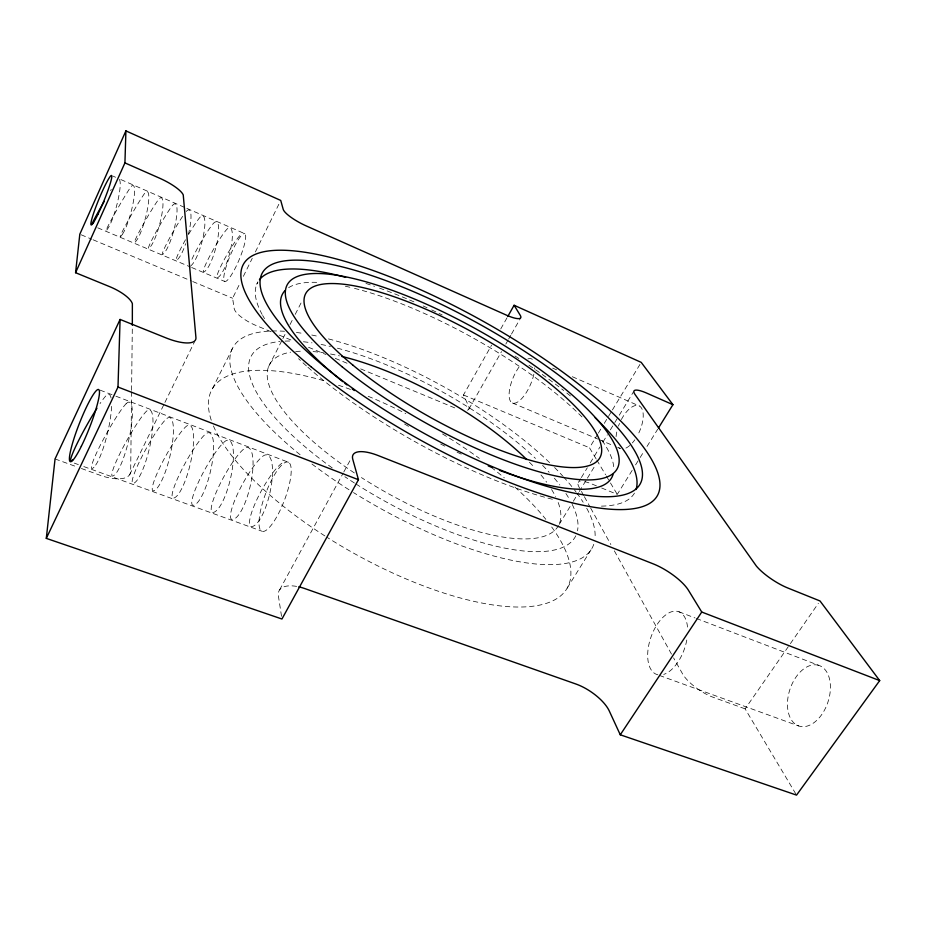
<?xml version="1.0" encoding="UTF-8"?>
<svg xmlns="http://www.w3.org/2000/svg" width="926" height="926" viewBox="0 0 926 926"><rect width="100%" height="100%" fill="white"/><g stroke="black" fill="none" stroke-linecap="round" stroke-linejoin="round"><path stroke-width="0.69" stroke-dasharray="4.63 3.47" d="M131.585 391.791L130.682 471.322A32.422 13.797 24.1 0 1 100.054 475.246L78.872 467.584M131.596 390.344L132.314 326.704M129.628 474.772L164.377 403.551M164.932 402.428L194.553 341.706M271.121 331.763L256.421 325.663A22.803 7.003 26.7 0 1 234.185 308.532L232.6 298.23L239.568 284.085M243.364 276.353L252.231 258.342M255.402 251.907L278.83 204.287M256.745 284.27L257.914 281.921A215.874 62.459 29.2 0 0 262.093 314.4M212.424 388.688L233.34 346.729M268.598 366.592L282.245 339.842M282.893 338.569L286.134 332.191M290.035 324.551L292.778 319.169M295.232 314.354L302.385 300.348M279.617 589.885L343.083 473.267M343.777 472.005L350.676 459.319M467.399 410.195A21.472 6.378 29.3 0 0 468.649 406.213L463.463 394.974L491.602 345.132M500.746 328.938L507.066 317.722M468.857 409.118L501.545 351.567M505.816 344.067L507.946 340.305M508.652 339.055L510.782 335.305M511.499 334.055L520.736 317.792M596.078 458.821L589.492 447.779L597.617 434.363M598.358 433.136L601.321 428.252M604.273 423.379L611.658 411.179M612.399 409.952L641.209 362.367M578.38 482.434L580.614 478.777M581.354 477.55L587.304 467.769M590.279 462.884L599.944 446.992M602.907 442.096L607.375 434.769M610.35 429.872L614.065 423.761M614.806 422.545L618.522 416.434M619.262 415.207L633.384 391.987M559.246 524.336L572.592 502.459M573.333 501.244L578.519 492.736M579.259 491.521L586.667 479.367M587.408 478.152L595.557 464.783M601.657 488.002L617.272 494.391L632.527 469.806M635.572 464.898L639.38 458.752M640.144 457.525L643.952 451.379M647.008 446.459L657.68 429.259M567.163 588.137L591.992 548.273M795.793 793.883L745.117 708.853L789.565 644.832M790.387 643.639L818.364 603.335M74.288 463.116L78.363 464.597M83.803 466.577L261.85 531.177M659.462 675.448L798.733 725.972M55.051 458.949L77.552 467.098M745.117 708.853L713.252 697.313A28.011 9.885 34.7 0 1 683.295 675.158L673.584 657.888M100.101 390.135L114.905 395.796M115.9 396.189L288.542 462.294A36.947 9.966 -69.2 0 1 276.133 517.889A36.947 9.966 -69.2 0 1 260.692 509.913A36.947 9.966 -69.2 0 1 288.542 462.294M678.955 611.797L695.032 617.955M696.364 618.464L819.556 665.644A31.924 20.048 -71.8 0 1 819.788 717.129A31.924 20.048 -71.8 0 1 787.447 704.42A31.924 20.048 -71.8 0 1 819.556 665.644M596.46 485.872L591.251 483.742A22.189 6.656 31.4 0 0 584.757 481.682M279.143 335.085L292.5 340.629M308.543 347.273L325.917 354.484M335.27 358.362L348.627 363.895M360.665 368.884L454.215 407.671A21.472 6.378 29.3 0 0 456.622 408.609M81.141 234.776L91.767 239.221M93.098 239.788L191.416 280.983M192.735 281.539L232.6 298.23M463.463 394.974L589.492 447.779M97.751 227.819L190.351 266.931M191.67 267.498L224.74 281.458M512.448 402.995L597.71 439.017M599.041 439.572L612.364 445.198M617.7 447.455L620.362 448.578A23.324 10.776 -66.3 0 1 618.174 446.899M112.937 176.102L115.576 177.26M120.855 179.563L185.489 207.783M186.809 208.362L244.846 233.711A25.916 4.931 -67.3 0 1 233.387 271.631A25.916 4.931 -67.3 0 1 225.944 267.313A25.916 4.931 -67.3 0 1 244.846 233.711M552.648 368.12L556.584 369.833M572.326 376.708L639.218 405.924M596.807 460.048L605.581 474.76M606.31 475.987L617.272 494.391M583.681 495.456L578.808 486.636A22.189 6.656 31.4 0 1 580.104 481.485M584.375 496.706L589.955 506.788M590.649 508.05L610.859 544.557M614.343 550.854L672.889 656.638M281.527 616.288L278.39 595.904A33.07 15.117 28.9 0 1 297.57 586.575M551.711 527.021A203.489 73.883 29.2 0 1 524.868 606.9A203.489 73.883 29.2 0 1 327.306 537.485M324.887 535.934A203.489 73.883 29.2 0 1 212.181 422.8M211.267 420.207A203.489 73.883 29.2 0 1 326.218 381.396M338.476 385.239A203.489 73.883 29.2 0 1 350.769 389.522M368.189 396.293A203.489 73.883 29.2 0 1 405.773 413.552M442.535 433.958A203.489 73.883 29.2 0 1 479.332 458.358M491.116 467.202A203.489 73.883 29.2 0 1 504.334 477.862M514.844 487.018A203.489 73.883 29.2 0 1 545.842 519.347M621.358 419.536A23.324 10.776 -66.3 0 1 640.468 406.792A23.324 10.776 -66.3 0 1 637.817 434.942M634.808 439.827A23.324 10.776 -66.3 0 1 632.331 442.952M629.749 445.51A23.324 10.776 -66.3 0 1 624.691 448.566M616.091 436.597A23.324 10.776 -66.3 0 1 617.214 430.162M618.452 426.122A23.324 10.776 -66.3 0 1 619.506 423.437M593.763 544.314A205.711 68.57 29.2 0 1 353.489 492.574M349.021 489.75A205.711 68.57 29.2 0 1 311.634 463.776M300.082 454.712A205.711 68.57 29.2 0 1 284.537 331.265M296.424 332.457A205.711 68.57 29.2 0 1 304.365 333.661M311.761 335.027A205.711 68.57 29.2 0 1 319.366 336.659M328.464 338.904A205.711 68.57 29.2 0 1 549.812 462.826M554.605 467.526A205.711 68.57 29.2 0 1 562.661 475.952M563.506 476.878A205.711 68.57 29.2 0 1 572.696 487.643M574.363 489.761A205.711 68.57 29.2 0 1 575.984 491.88M576.771 492.933A205.711 68.57 29.2 0 1 583.16 502.239M586.714 508.27A205.711 68.57 29.2 0 1 594.955 538.874M575.787 535.784A185.501 61.741 29.2 0 1 355.619 483.777M354.415 483.002A185.501 61.741 29.2 0 1 344.889 476.74M332.26 467.954A185.501 61.741 29.2 0 1 279.976 341.474M285.069 341.115A185.501 61.741 29.2 0 1 292.778 341.057M303.415 341.763A185.501 61.741 29.2 0 1 312.039 342.863M321.079 344.437A185.501 61.741 29.2 0 1 330.478 346.463M337.4 348.176A185.501 61.741 29.2 0 1 535.471 458.405M542.601 465.396A185.501 61.741 29.2 0 1 549.187 472.329M554.373 478.221A185.501 61.741 29.2 0 1 559.836 485.004M565.913 493.5A185.501 61.741 29.2 0 1 569.328 499.021M572.199 504.381A185.501 61.741 29.2 0 1 577.477 530.818M558.505 525.551A165.395 54.97 29.2 0 1 361.453 477.584M354.357 472.943A165.395 54.97 29.2 0 1 290.648 352.181M295.683 351.521A165.395 54.97 29.2 0 1 303.404 351.174M313.081 351.579A165.395 54.97 29.2 0 1 323.591 352.818M330.524 353.998A165.395 54.97 29.2 0 1 339.425 355.873M529.406 462.201A165.395 54.97 29.2 0 1 534.51 467.561M540.981 474.957A165.395 54.97 29.2 0 1 546.653 482.203M551.583 489.495A165.395 54.97 29.2 0 1 555.646 496.753M558.181 502.517A165.395 54.97 29.2 0 1 559.026 524.521M634.46 493.095A215.874 62.459 29.2 0 1 601.252 506.128M552.405 499.253A215.874 62.459 29.2 0 1 307.42 366.823M306.402 365.909A215.874 62.459 29.2 0 1 298.577 358.698M264.547 318.66A215.874 62.459 29.2 0 1 262.671 315.453M365.955 283.437A215.874 62.459 29.2 0 1 374.555 286.342M379.533 288.113A215.874 62.459 29.2 0 1 416.631 303.034M423.147 305.95A215.874 62.459 29.2 0 1 427.06 307.745M431.713 309.909A215.874 62.459 29.2 0 1 442.188 314.956M515.006 356.024A215.874 62.459 29.2 0 1 519.336 358.825M528.92 365.203A215.874 62.459 29.2 0 1 563.691 390.54M566.816 393.029A215.874 62.459 29.2 0 1 572.916 397.995M461.264 454.134A188.464 54.414 29.2 0 1 455.384 451.356M444.781 446.124A188.464 54.414 29.2 0 1 438.889 443.114M408.54 426.365A188.464 54.414 29.2 0 1 403.967 423.645M288.634 287.65A188.464 54.414 29.2 0 1 317.41 282.384M345.352 286.238A188.464 54.414 29.2 0 1 353.165 288.044M354.484 288.368A188.464 54.414 29.2 0 1 582.998 417.962M602.074 440.475A188.464 54.414 29.2 0 1 613.788 468.417M527.913 358.941A24.03 9.318 -66.6 0 1 534.047 362.066M534.719 367.877A24.03 9.318 -66.6 0 1 534.649 369.057M533.862 374.208A24.03 9.318 -66.6 0 1 519.092 401.016A24.03 9.318 -66.6 0 1 509.126 393.538A24.03 9.318 -66.6 0 1 520.968 364.52M657.83 674.765A33.243 17.733 -70.8 0 1 656.893 624.853A33.243 17.733 -70.8 0 1 687.601 628.349M686.791 640.028A33.243 17.733 -70.8 0 1 663.734 674.394M111.062 397.983A38.093 7.663 -76.6 0 0 105.761 395.992A38.371 3.577 -60.7 0 0 100.043 403.586M111.548 406.375A38.093 7.663 -76.6 0 1 93.966 467.225M93.977 467.225A38.163 4.086 -60.8 0 1 100.182 445.499A38.163 4.086 -60.8 0 1 126.086 403.759M281.84 463.255A36.623 7.848 -61.2 0 0 255.402 502.83A36.623 7.848 -61.2 0 0 254.418 525.563A36.635 11.17 -77.2 0 0 271.816 481.937A36.635 11.17 -77.2 0 0 263.042 456.078A36.809 7.42 -61.2 0 0 236.651 495.896A36.809 7.42 -61.2 0 0 235.054 518.514M126.11 403.759A37.897 8.126 -76.7 0 1 130.913 428.923A37.897 8.126 -76.7 0 1 114.731 474.772A37.966 4.595 -60.8 0 1 120.253 452.907A37.966 4.595 -60.8 0 1 146.239 411.457A37.711 8.589 -76.8 0 1 151.667 436.736A37.711 8.589 -76.8 0 1 135.289 482.249A37.769 5.093 -60.9 0 1 140.127 460.245A37.769 5.093 -60.9 0 1 166.182 419.073A37.538 9.04 -76.8 0 1 172.201 444.457A37.538 9.04 -76.8 0 1 155.637 489.646A37.572 5.568 -61 0 1 159.804 467.514A37.572 5.568 -61 0 1 185.929 426.62A37.353 9.491 -76.9 0 1 192.527 452.108A37.353 9.491 -76.9 0 1 175.778 496.973A37.376 6.042 -61 0 1 179.297 474.714A37.376 6.042 -61 0 1 205.491 434.086A37.167 9.92 -77 0 1 212.644 459.678A37.167 9.92 -77 0 1 195.733 504.219A37.19 6.517 -61.1 0 1 198.592 481.844A37.19 6.517 -61.1 0 1 224.856 441.482A36.994 10.348 -77.1 0 1 232.565 467.167A36.994 10.348 -77.1 0 1 215.48 511.407A36.994 6.968 -61.1 0 1 217.714 488.905A36.994 6.968 -61.1 0 1 244.036 448.821A36.82 10.753 -77.2 0 1 252.289 474.587A36.82 10.753 -77.2 0 1 235.03 518.514M119.211 179.47A26.472 4.595 -75.1 0 1 117.764 201.162A26.472 4.595 -75.1 0 1 107.995 228.328A26.333 1.053 -60 0 1 112.058 218.467A26.333 1.053 -60 0 1 130.149 187.874A26.379 4.827 -75.1 0 1 133.576 200.514A26.379 4.827 -75.1 0 1 122.325 234.405M185.501 239.753A25.893 2.303 -60 0 0 178.683 258.261A26.009 5.73 -75 0 0 185.651 243.7M188.684 234.232A25.893 2.303 -60 0 1 199.368 218.015A25.916 5.95 -74.9 0 1 204.195 231.083A25.916 5.95 -74.9 0 1 192.515 264.118A25.801 2.546 -59.9 0 1 190.849 265.831M239.776 235.621A25.627 3.01 -59.9 0 0 221.418 265.067A25.627 3.01 -59.9 0 0 219.925 275.716A25.731 6.366 -74.9 0 0 231.755 243.017A25.731 6.366 -74.9 0 0 226.407 229.798A25.708 2.778 -59.9 0 0 208.072 259.384A25.708 2.778 -59.9 0 0 206.278 269.941A25.824 6.158 -74.9 0 0 218.027 237.068A25.824 6.158 -74.9 0 0 212.934 223.93A25.801 2.546 -59.9 0 0 191.15 261.097M186.219 211.487A26.009 5.73 -75 0 1 188.418 234.255M122.336 234.405A26.241 1.308 -60 0 1 126.052 224.439A26.241 1.308 -60 0 1 144.19 193.985A26.287 5.058 -75.1 0 1 147.905 206.718A26.287 5.058 -75.1 0 1 136.562 240.424A26.16 1.563 -60 0 1 139.965 230.366A26.16 1.563 -60 0 1 158.126 200.051A26.194 5.29 -75 0 1 162.119 212.876A26.194 5.29 -75 0 1 150.695 246.409A26.067 1.817 -60 0 1 153.762 236.246A26.067 1.817 -60 0 1 171.97 206.081A26.102 5.51 -75 0 1 176.241 218.987A26.102 5.51 -75 0 1 164.735 252.358A25.974 2.06 -60 0 1 166.24 244.499A25.974 2.06 -60 0 1 183.417 215.237M110.553 190.582A26.426 0.799 -60.1 0 1 111.282 189.379"/><path stroke-width="1.39" d="M132.337 325.257L132.372 303.751A25.662 8.427 24.6 0 0 109.557 286.609L75.573 272.707L79.81 234.22L125.913 130.89L280.728 200.433L283.194 209.288A23.381 5.556 27.3 0 0 306.413 226.002L506.406 315.118A21.992 5.058 29.3 0 0 520.238 315.303L514.104 305.267L507.772 316.484M298.774 586.829A33.07 15.117 28.9 0 1 305.013 588.647L575.879 684.001A31.287 12.814 34.2 0 1 609.285 710.994L620.27 734.793L796.534 795.11L879.7 680.61L701.746 612.028L688.469 590.313A32.352 10.371 32.9 0 0 653.027 563.784L378.317 455.615A34.297 12.293 29 0 0 352.783 459.342L358.455 479.714L281.944 619.008L46.3 538.376L117.996 387.045L120.091 319.435L165.997 337.897A33.568 11.181 25.4 0 0 195.93 337.562L183.244 194.923A26.379 6.737 25.7 0 0 159.422 178.116L124.929 162.895L125.913 130.89M46.3 538.376L55.051 458.949L120.091 319.435M75.573 272.707L124.929 162.895M658.444 428.032L672.924 404.685L641.209 362.367L514.104 305.267M620.27 734.793L701.746 612.028M117.996 387.045L358.455 479.714M672.924 404.685L646.695 393.11A22.733 5.278 30.9 0 0 634.981 394.383L756.392 566.087A28.856 7.929 33.3 0 0 787.876 588.033L820.008 600.962L879.7 680.61M341.891 356.452A165.395 54.97 29.2 0 1 526.72 459.516M259.419 279.721A215.874 62.459 29.2 0 1 345.606 277.337M595.187 417.788A215.874 62.459 29.2 0 1 636.058 489.472M613.047 474.436A188.464 54.414 29.2 0 1 506.765 473.012M505.561 472.573A188.464 54.414 29.2 0 1 499.45 470.315M492.007 467.445A188.464 54.414 29.2 0 1 488.245 465.928M354.345 390.552A188.464 54.414 29.2 0 1 352.204 388.943M346.949 384.915A188.464 54.414 29.2 0 1 344.889 383.306M342.851 381.697A188.464 54.414 29.2 0 1 284.907 290.718M72.992 459.597A38.371 3.577 -60.7 0 1 75.4 447.154A38.371 3.577 -60.7 0 1 96.952 408.273M93.572 222.228A26.426 0.799 -60.1 0 1 104.221 201.393M311.263 366.939A237.114 67.158 29.2 0 0 655.689 498.153A237.114 67.158 29.2 0 0 384.325 274.652A237.114 67.158 29.2 0 0 311.263 366.939M81.361 446.239A38.753 5.487 -68.6 0 0 98.758 389.615A38.753 5.487 -68.6 0 0 73.223 440.973A38.753 5.487 -68.6 0 0 81.361 446.239M98.098 213.999A26.785 2.639 -67.6 0 0 111.618 175.535A26.785 2.639 -67.6 0 0 94.302 211.244A26.785 2.639 -67.6 0 0 98.098 213.999M330.374 371.442A216.383 61.174 29.2 0 0 640.016 484.217A216.383 61.174 29.2 0 0 383.364 279.675A216.383 61.174 29.2 0 0 330.374 371.442M352.806 365.064A168.416 47.434 29.2 0 0 598.3 459.979A168.416 47.434 29.2 0 0 407.475 301.644A168.416 47.434 29.2 0 0 352.806 365.064M342.157 366.8A188.904 53.291 29.2 0 0 615.952 470.651A188.904 53.291 29.2 0 0 398.55 292.674A188.904 53.291 29.2 0 0 342.157 366.8"/></g></svg>
